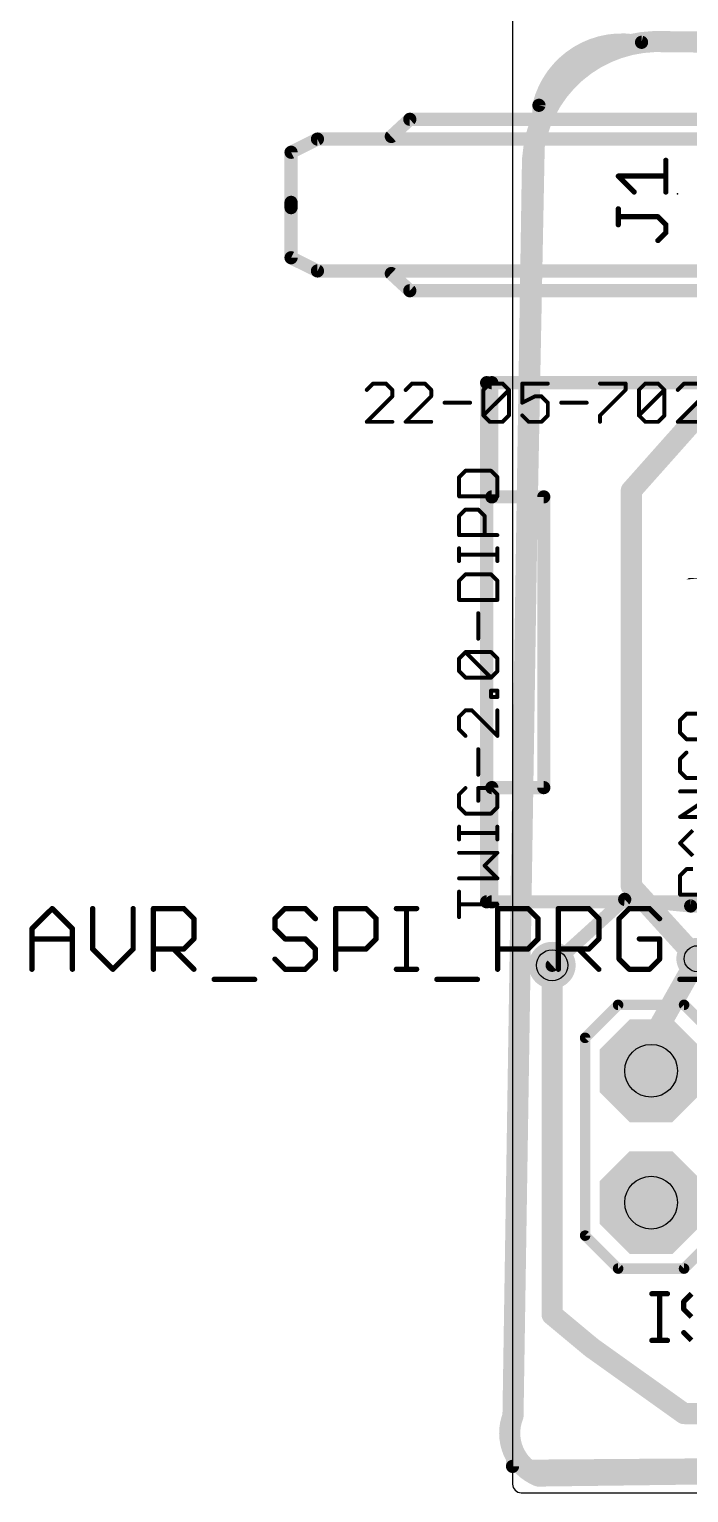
# Model space of a CAD drawing. Extents: x -7.5 to 53.1, y 33.1 to 75.6.
# Drawn here: x -7.53 to 5.17, y 33.15 to 61.34 of the extents above; entities that cross this region are included whole.
import ezdxf

# ---------------------------------------------------------------- set-up
doc = ezdxf.new("R2010")
doc.units = 0
for name, color, linetype in [('1', 22, 'CONTINUOUS'), ('16', 175, 'CONTINUOUS'), ('17', 82, 'CONTINUOUS'), ('18', 82, 'CONTINUOUS'), ('20', 7, 'CONTINUOUS'), ('21', 251, 'CONTINUOUS'), ('22', 2, 'CONTINUOUS'), ('24', 7, 'CONTINUOUS'), ('25', 253, 'CONTINUOUS'), ('27', 253, 'CONTINUOUS'), ('29', 253, 'CONTINUOUS'), ('30', 253, 'CONTINUOUS'), ('33', 53, 'CONTINUOUS'), ('39', 22, 'CONTINUOUS'), ('44', 253, 'CONTINUOUS'), ('51', 53, 'CONTINUOUS')]:
    doc.layers.add(name, color=color, linetype=linetype)

# ---------------------------------------------------------------- blocks, each defined once
blk = doc.blocks.new('RECT')
blk.add_solid([(-0.5, -0.5), (0.5, -0.5), (-0.5, 0.5), (0.5, 0.5)])
blk = doc.blocks.new('OCTAGONP')
at = {"const_width": 0.5}
blk.add_lwpolyline([(-0.25, -0.1036), (-0.25, 0.1036), (-0.1036, 0.25), (0.1036, 0.25), (0.25, 0.1036), (0.25, -0.1036), (0.1036, -0.25), (-0.1036, -0.25), (-0.25, -0.1036), (-0.25, 0.1036)], dxfattribs=at)
blk = doc.blocks.new('ROUNDV')
at = {"const_width": 0.5}
blk.add_lwpolyline([(0, -0.25, 1), (0, 0.25, 1), (0, -0.25)], format="xyb", dxfattribs=at)

msp = doc.modelspace()

# ---------------------------------------------------------------- linework, layer by layer
at = {"layer": '1'}
for points, const_width in [([(4.2612, 61.087, 0.4142), (2.286, 59.8738)], 0.254), ([(4.2615, 61.1505, 1), (4.261, 61.0235)], 0.127), ([(4.2465, 61.0252, 1), (4.276, 61.1488)], 0.127), ([(2.3495, 59.8725, 1), (2.2225, 59.875)], 0.127), ([(2.2242, 59.8885, 1), (2.3478, 59.859)], 0.127), ([(3.9433, 44.6402, 1), (3.9307, 44.5138)], 0.127), ([(3.9797, 44.53, 1), (3.8943, 44.624)], 0.127), ([(5.207, 44.5135, 1), (5.207, 44.3865)], 0.127), ([(5.2007, 44.3868, 1), (5.2133, 44.5132)], 0.127), ([(2.4973, 43.354, 1), (2.5827, 43.26)], 0.127), ([(5.4226, 43.3842, 1), (5.2454, 43.4838)], 0.2032), ([(4.2364, 41.4929, 1), (4.1456, 41.3111)], 0.2032), ([(4.1024, 41.4518, 1), (4.2796, 41.3522)], 0.2032), ([(4.3996, 41.1841, 1), (4.4904, 41.3659)], 0.2032), ([(1.7775, 33.7185, 1), (1.7785, 33.5915)], 0.127), ([(1.7145, 33.6562, 1), (1.8415, 33.6538)], 0.127)]:
    msp.add_lwpolyline(points, format="xyb", dxfattribs=dict(at, const_width=const_width))
for points, const_width in [([(4.2612, 61.087), (36.297, 60.96)], 0.254), ([(1.778, 33.655), (2.286, 59.8738)], 0.254), ([(2.54, 43.307), (3.937, 44.577)], 0.254), ([(3.937, 44.577), (5.207, 44.45)], 0.254), ([(5.207, 44.45), (10.16, 44.45)], 0.254), ([(4.191, 41.402), (5.334, 43.434)], 0.4064), ([(4.445, 41.275), (4.191, 41.402)], 0.4064), ([(36.297, 33.909), (1.778, 33.655)], 0.254)]:
    msp.add_lwpolyline(points, dxfattribs=dict(at, const_width=const_width))
at = {"layer": '16'}
for points, const_width in [([(4.5108, 61.1016, 0.4126), (2.159, 58.6082)], 0.4064), ([(4.5118, 61.2032, 1), (4.5097, 61)], 0.2032), ([(4.514, 61, 1), (4.5075, 61.2031)], 0.2032), ([(2.2606, 58.6066, 1), (2.0574, 58.6098)], 0.2032), ([(2.0574, 58.6055, 1), (2.2606, 58.6109)], 0.2032), ([(4.1656, 52.451, 1), (3.9624, 52.451)], 0.2032), ([(3.9881, 52.5185, 1), (4.1399, 52.3835)], 0.2032), ([(4.1392, 44.8993, 1), (3.9888, 44.7627)], 0.2032), ([(3.9624, 44.831, 1), (4.1656, 44.831)], 0.2032), ([(2.6416, 43.307, 1), (2.4384, 43.307)], 0.2032), ([(5.2588, 43.3657, 1), (5.4092, 43.5023)], 0.2032), ([(2.605, 36.6541, 1), (2.475, 36.4979)], 0.2032), ([(2.4384, 36.576, 1), (2.6416, 36.576)], 0.2032), ([(3.3611, 36.0237, 1), (3.2429, 35.8583)], 0.2032), ([(3.237, 35.8629, 1), (3.367, 36.0191)], 0.2032), ([(1.7865, 34.6269, 0.4105), (2.2771, 33.4684)], 0.4064), ([(1.6849, 34.6285, 1), (1.8881, 34.6254)], 0.2032), ([(1.8809, 34.5894, 1), (1.6921, 34.6645)], 0.2032), ([(5.0806, 34.7726, 1), (5.0794, 34.5694)], 0.2032), ([(5.0209, 34.5883, 1), (5.1391, 34.7537)], 0.2032), ([(2.2758, 33.57, 1), (2.2784, 33.3668)], 0.2032), ([(2.2384, 33.3745, 1), (2.3158, 33.5623)], 0.2032)]:
    msp.add_lwpolyline(points, format="xyb", dxfattribs=dict(at, const_width=const_width))
at = {"layer": '16', "const_width": 0.4064}
for points in [[(4.5108, 61.1016), (36.043, 60.779)], [(1.7865, 34.6269), (2.159, 58.6082)], [(4.064, 52.451), (6.096, 54.737)], [(4.064, 44.831), (4.064, 52.451)], [(5.334, 43.434), (4.064, 44.831)], [(2.54, 36.576), (2.54, 43.307)], [(3.302, 35.941), (2.54, 36.576)], [(5.08, 34.671), (3.302, 35.941)], [(25.273, 34.544), (5.08, 34.671)], [(36.576, 33.909), (2.2771, 33.4684)]]:
    msp.add_lwpolyline(points, dxfattribs=at)
at = {"layer": '20'}
for p, q in [((1.778, 61.574), (1.778, 33.3135)), ((1.9445, 33.147), (50.302, 33.147))]:
    msp.add_line(p, q, dxfattribs=at)
msp.add_arc((1.9445, 33.3135), 0.1665, 180, 270, dxfattribs=at)
at = {"layer": '21'}
for points, const_width in [([(-0.2, 59.604), (-0.5556, 59.2738)], 0.254), ([(6.023, 59.604), (-0.2, 59.604)], 0.254), ([(-1.978, 59.223), (-2.486, 58.969)], 0.254), ([(6.023, 59.223), (-1.978, 59.223)], 0.254), ([(-2.486, 58.969), (-2.486, 58.0038)], 0.254), ([(-2.486, 56.937), (-2.486, 58.0038)], 0.254), ([(-2.486, 58.0038), (-2.486, 57.9022)], 0.254), ([(-1.978, 56.683), (-2.486, 56.937)], 0.254), ([(6.023, 56.683), (-1.978, 56.683)], 0.254), ([(-0.2, 56.302), (-0.5556, 56.6322)], 0.254), ([(6.023, 56.302), (-0.2, 56.302)], 0.254), ([(8.179, 54.53), (1.379, 54.53)], 0.254), ([(1.379, 52.33), (1.379, 54.53)], 0.254), ([(2.379, 52.33), (1.379, 52.33)], 0.254), ([(2.379, 46.73), (2.379, 52.33)], 0.254), ([(1.379, 44.53), (1.379, 46.73)], 0.254), ([(1.379, 46.73), (2.379, 46.73)], 0.254), ([(1.379, 44.53), (8.179, 44.53)], 0.254), ([(3.81, 42.545), (3.175, 41.91)], 0.2032), ([(5.08, 42.545), (3.81, 42.545)], 0.2032), ([(5.715, 41.91), (5.08, 42.545)], 0.2032), ([(3.175, 38.1), (3.175, 41.91)], 0.2032), ([(3.81, 37.465), (3.175, 38.1)], 0.2032), ([(5.715, 38.1), (5.08, 37.465)], 0.2032), ([(5.08, 37.465), (3.81, 37.465)], 0.2032)]:
    msp.add_lwpolyline(points, dxfattribs=dict(at, const_width=const_width))
for points, const_width in [([(-0.2, 59.6675, 1), (-0.2, 59.5405)], 0.127), ([(-0.1568, 59.5575, 1), (-0.2432, 59.6505)], 0.127), ([(-1.978, 59.2865, 1), (-1.978, 59.1595)], 0.127), ([(-1.9496, 59.1662, 1), (-2.0064, 59.2798)], 0.127), ([(-0.5988, 59.3203, 1), (-0.5124, 59.2273)], 0.127), ([(-2.4225, 58.969, 1), (-2.5495, 58.969)], 0.127), ([(-2.5144, 59.0258, 1), (-2.4576, 58.9122)], 0.127), ([(-2.4225, 58.0038, 1), (-2.5495, 58.0038)], 0.127), ([(-2.4225, 58.0038, 1), (-2.5495, 58.0038)], 0.127), ([(-2.5495, 58.0038, 1), (-2.4225, 58.0038)], 0.127), ([(-2.5495, 57.9022, 1), (-2.4225, 57.9022)], 0.127), ([(-2.4576, 56.9938, 1), (-2.5144, 56.8802)], 0.127), ([(-2.5495, 56.937, 1), (-2.4225, 56.937)], 0.127), ([(-1.978, 56.7465, 1), (-1.978, 56.6195)], 0.127), ([(-2.0064, 56.6262, 1), (-1.9496, 56.7398)], 0.127), ([(-0.5124, 56.6787, 1), (-0.5988, 56.5857)], 0.127), ([(-0.2, 56.3655, 1), (-0.2, 56.2385)], 0.127), ([(-0.2432, 56.2555, 1), (-0.1568, 56.3485)], 0.127), ([(1.379, 54.5935, 1), (1.379, 54.4665)], 0.127), ([(1.4425, 54.53, 1), (1.3155, 54.53)], 0.127), ([(1.379, 52.3935, 1), (1.379, 52.2665)], 0.127), ([(2.4425, 52.33, 1), (2.3155, 52.33)], 0.127), ([(2.379, 52.2665, 1), (2.379, 52.3935)], 0.127), ([(1.3155, 52.33, 1), (1.4425, 52.33)], 0.127), ([(1.4425, 46.73, 1), (1.3155, 46.73)], 0.127), ([(1.379, 46.7935, 1), (1.379, 46.6665)], 0.127), ([(2.379, 46.6665, 1), (2.379, 46.7935)], 0.127), ([(2.3155, 46.73, 1), (2.4425, 46.73)], 0.127), ([(1.379, 44.5935, 1), (1.379, 44.4665)], 0.127), ([(1.3155, 44.53, 1), (1.4425, 44.53)], 0.127), ([(3.81, 42.5958, 1), (3.81, 42.4942)], 0.1016), ([(3.8459, 42.5091, 1), (3.7741, 42.5809)], 0.1016), ([(5.1159, 42.5809, 1), (5.0441, 42.5091)], 0.1016), ([(5.08, 42.4942, 1), (5.08, 42.5958)], 0.1016), ([(3.2258, 41.91, 1), (3.1242, 41.91)], 0.1016), ([(3.1391, 41.9459, 1), (3.2109, 41.8741)], 0.1016), ([(3.2109, 38.1359, 1), (3.1391, 38.0641)], 0.1016), ([(3.1242, 38.1, 1), (3.2258, 38.1)], 0.1016), ([(3.81, 37.5158, 1), (3.81, 37.4142)], 0.1016), ([(3.7741, 37.4291, 1), (3.8459, 37.5009)], 0.1016), ([(5.0441, 37.5009, 1), (5.1159, 37.4291)], 0.1016), ([(5.08, 37.4142, 1), (5.08, 37.5158)], 0.1016)]:
    msp.add_lwpolyline(points, format="xyb", dxfattribs=dict(at, const_width=const_width))
at = {"layer": '24'}
msp.add_point((4.953, 58.166), dxfattribs=at)
at = {"layer": '25', "const_width": 0.1016}
for points in [[(4.7291, 58.2042), (4.7291, 58.8143)], [(4.119, 58.2042), (3.8139, 58.5093)], [(3.8139, 58.5093), (4.7291, 58.5093)], [(3.8139, 57.5738), (3.8139, 57.8788)], [(4.5766, 57.7263), (3.8139, 57.7263)], [(4.7291, 57.5738), (4.5766, 57.7263)], [(4.7291, 57.4212), (4.7291, 57.5738)], [(4.5766, 57.2687), (4.7291, 57.4212)], [(4.4604, 36.98), (4.7601, 36.98)], [(4.6102, 36.0808), (4.6102, 36.98)], [(5.2241, 36.98), (5.0742, 36.8301)], [(5.0742, 36.8301), (5.0742, 36.6802)], [(5.0742, 36.6802), (5.2241, 36.5304)], [(4.4604, 36.0808), (4.7601, 36.0808)], [(5.2241, 36.0808), (5.0742, 36.2307)]]:
    msp.add_lwpolyline(points, dxfattribs=at)
at = {"layer": '25', "const_width": 0.0508}
for points in [[(4.7545, 58.8143, 1), (4.7037, 58.8143)], [(3.8139, 58.5347, 1), (3.8139, 58.4839)], [(3.8319, 58.5272, 1), (3.796, 58.4913)], [(4.7291, 58.4839, 1), (4.7291, 58.5347)], [(4.101, 58.1863, 1), (4.1369, 58.2222)], [(4.7037, 58.2042, 1), (4.7545, 58.2042)], [(3.8393, 57.8788, 1), (3.7885, 57.8788)], [(3.8139, 57.7517, 1), (3.8139, 57.7009)], [(3.7885, 57.5738, 1), (3.8393, 57.5738)], [(4.5945, 57.7443, 1), (4.5586, 57.7083)], [(4.5766, 57.7009, 1), (4.5766, 57.7517)], [(4.7545, 57.5738, 1), (4.7037, 57.5738)], [(4.7111, 57.5558, 1), (4.7471, 57.5917)], [(4.5586, 57.2867, 1), (4.5945, 57.2507)], [(4.7037, 57.4212, 1), (4.7545, 57.4212)], [(4.7471, 57.4033, 1), (4.7111, 57.4392)], [(4.4604, 37.0054, 1), (4.4604, 36.9546)], [(4.6356, 36.98, 1), (4.5848, 36.98)], [(4.7601, 36.9546, 1), (4.7601, 37.0054)], [(5.0996, 36.8301, 1), (5.0488, 36.8301)], [(5.0563, 36.8481, 1), (5.0922, 36.8121)], [(5.0488, 36.6802, 1), (5.0996, 36.6802)], [(5.0922, 36.6982, 1), (5.0563, 36.6623)], [(4.4604, 36.1062, 1), (4.4604, 36.0554)], [(4.5848, 36.0808, 1), (4.6356, 36.0808)], [(4.7601, 36.0554, 1), (4.7601, 36.1062)], [(5.0922, 36.2486, 1), (5.0563, 36.2127)]]:
    msp.add_lwpolyline(points, format="xyb", dxfattribs=at)
at = {"layer": '27'}
for points, const_width in [([(-0.9053, 54.5134), (-1.0282, 54.3906)], 0.0762), ([(-0.6596, 54.5134), (-0.9053, 54.5134)], 0.0762), ([(-0.5367, 54.3906), (-0.6596, 54.5134)], 0.0762), ([(-0.5367, 54.2677), (-0.5367, 54.3906)], 0.0762), ([(-0.1569, 54.5134), (-0.2798, 54.3906)], 0.0762), ([(0.0888, 54.5134), (-0.1569, 54.5134)], 0.0762), ([(0.2117, 54.3906), (0.0888, 54.5134)], 0.0762), ([(0.2117, 54.2677), (0.2117, 54.3906)], 0.0762), ([(1.217, 54.3906), (1.3399, 54.5134)], 0.0762), ([(1.217, 53.8991), (1.217, 54.3906)], 0.0762), ([(1.217, 53.8991), (1.7085, 54.3906)], 0.0762), ([(1.3399, 54.5134), (1.5857, 54.5134)], 0.0762), ([(1.5857, 54.5134), (1.7085, 54.3906)], 0.0762), ([(1.7085, 54.3906), (1.7085, 53.8991)], 0.0762), ([(2.4569, 54.5134), (1.9655, 54.5134)], 0.0762), ([(1.9655, 54.5134), (1.9655, 54.1448)], 0.0762), ([(3.4623, 54.5134), (3.9538, 54.5134)], 0.0762), ([(3.9538, 54.3906), (3.4623, 53.8991)], 0.0762), ([(3.9538, 54.5134), (3.9538, 54.3906)], 0.0762), ([(4.2107, 54.3906), (4.3336, 54.5134)], 0.0762), ([(4.2107, 53.8991), (4.2107, 54.3906)], 0.0762), ([(4.2107, 53.8991), (4.7022, 54.3906)], 0.0762), ([(4.3336, 54.5134), (4.5793, 54.5134)], 0.0762), ([(4.5793, 54.5134), (4.7022, 54.3906)], 0.0762), ([(4.7022, 54.3906), (4.7022, 53.8991)], 0.0762), ([(5.082, 54.5134), (4.9591, 54.3906)], 0.0762), ([(5.3277, 54.5134), (5.082, 54.5134)], 0.0762), ([(-1.0282, 53.7762), (-0.5367, 54.2677)], 0.0762), ([(-0.2798, 53.7762), (0.2117, 54.2677)], 0.0762), ([(0.4686, 54.1448), (0.9601, 54.1448)], 0.0762), ([(1.9655, 54.1448), (2.2112, 54.2677)], 0.0762), ([(2.2112, 54.2677), (2.3341, 54.2677)], 0.0762), ([(2.3341, 54.2677), (2.4569, 54.1448)], 0.0762), ([(2.4569, 54.1448), (2.4569, 53.8991)], 0.0762), ([(2.7139, 54.1448), (3.2054, 54.1448)], 0.0762), ([(4.9591, 53.7762), (5.4506, 54.2677)], 0.0762), ([(1.3399, 53.7762), (1.217, 53.8991)], 0.0762), ([(1.7085, 53.8991), (1.5857, 53.7762)], 0.0762), ([(2.0883, 53.7762), (1.9655, 53.8991)], 0.0762), ([(2.4569, 53.8991), (2.3341, 53.7762)], 0.0762), ([(3.4623, 53.8991), (3.4623, 53.7762)], 0.0762), ([(4.3336, 53.7762), (4.2107, 53.8991)], 0.0762), ([(4.7022, 53.8991), (4.5793, 53.7762)], 0.0762), ([(-0.5367, 53.7762), (-1.0282, 53.7762)], 0.0762), ([(0.2117, 53.7762), (-0.2798, 53.7762)], 0.0762), ([(1.5857, 53.7762), (1.3399, 53.7762)], 0.0762), ([(2.3341, 53.7762), (2.0883, 53.7762)], 0.0762), ([(4.5793, 53.7762), (4.3336, 53.7762)], 0.0762), ([(5.4506, 53.7762), (4.9591, 53.7762)], 0.0762), ([(0.8715, 52.8334), (0.7487, 52.7105)], 0.0762), ([(0.7487, 52.7105), (0.7487, 52.3419)], 0.0762), ([(1.363, 52.8334), (0.8715, 52.8334)], 0.0762), ([(1.4859, 52.7105), (1.363, 52.8334)], 0.0762), ([(1.4859, 52.3419), (1.4859, 52.7105)], 0.0762), ([(0.7487, 52.3419), (1.4859, 52.3419)], 0.0762), ([(0.7487, 51.9621), (0.8715, 52.085)], 0.0762), ([(0.7487, 51.5935), (0.7487, 51.9621)], 0.0762), ([(0.8715, 52.085), (1.1173, 52.085)], 0.0762), ([(1.1173, 52.085), (1.2402, 51.9621)], 0.0762), ([(1.2402, 51.9621), (1.2402, 51.5935)], 0.0762), ([(1.4859, 51.5935), (0.7487, 51.5935)], 0.0762), ([(0.7487, 51.0946), (0.7487, 51.3403)], 0.0762), ([(1.4859, 51.0946), (1.4859, 51.3403)], 0.0762), ([(1.4859, 51.2174), (0.7487, 51.2174)], 0.0762), ([(0.8715, 50.8376), (0.7487, 50.7148)], 0.0762), ([(0.7487, 50.7148), (0.7487, 50.3462)], 0.0762), ([(1.363, 50.8376), (0.8715, 50.8376)], 0.0762), ([(1.4859, 50.7148), (1.363, 50.8376)], 0.0762), ([(1.4859, 50.3462), (1.4859, 50.7148)], 0.0762), ([(0.7487, 50.3462), (1.4859, 50.3462)], 0.0762), ([(1.1173, 49.5977), (1.1173, 50.0892)], 0.0762), ([(0.7487, 49.2179), (0.8715, 49.3408)], 0.0762), ([(0.8715, 49.3408), (1.363, 49.3408)], 0.0762), ([(1.363, 48.8493), (0.8715, 49.3408)], 0.0762), ([(1.363, 49.3408), (1.4859, 49.2179)], 0.0762), ([(0.7487, 48.9722), (0.7487, 49.2179)], 0.0762), ([(1.4859, 49.2179), (1.4859, 48.9722)], 0.0762), ([(0.8715, 48.8493), (0.7487, 48.9722)], 0.0762), ([(1.363, 48.8493), (0.8715, 48.8493)], 0.0762), ([(1.4859, 48.9722), (1.363, 48.8493)], 0.0762), ([(1.363, 48.4751), (1.363, 48.598)], 0.0762), ([(1.363, 48.598), (1.4859, 48.598)], 0.0762), ([(1.4859, 48.4751), (1.363, 48.4751)], 0.0762), ([(1.4859, 48.598), (1.4859, 48.4751)], 0.0762), ([(0.8715, 48.2182), (0.7487, 48.0953)], 0.0762), ([(0.9944, 48.2182), (0.8715, 48.2182)], 0.0762), ([(1.4859, 47.7267), (0.9944, 48.2182)], 0.0762), ([(1.4859, 48.2182), (1.4859, 47.7267)], 0.0762), ([(0.7487, 48.0953), (0.7487, 47.8496)], 0.0762), ([(0.7487, 47.8496), (0.8715, 47.7267)], 0.0762), ([(1.1173, 46.9783), (1.1173, 47.4698)], 0.0762), ([(0.8715, 46.7214), (0.7487, 46.5985)], 0.0762), ([(0.7487, 46.5985), (0.7487, 46.3527)], 0.0762), ([(1.363, 46.7214), (1.1173, 46.7214)], 0.0762), ([(1.1173, 46.7214), (1.1173, 46.4756)], 0.0762), ([(1.4859, 46.5985), (1.363, 46.7214)], 0.0762), ([(1.4859, 46.3527), (1.4859, 46.5985)], 0.0762), ([(0.7487, 46.3527), (0.8715, 46.2299)], 0.0762), ([(0.8715, 46.2299), (1.363, 46.2299)], 0.0762), ([(1.363, 46.2299), (1.4859, 46.3527)], 0.0762), ([(0.7487, 45.7309), (0.7487, 45.9767)], 0.0762), ([(1.4859, 45.7309), (1.4859, 45.9767)], 0.0762), ([(1.4859, 45.8538), (0.7487, 45.8538)], 0.0762), ([(1.4859, 45.474), (0.7487, 45.474)], 0.0762), ([(1.2402, 45.2283), (1.4859, 45.474)], 0.0762), ([(1.4859, 44.9825), (1.2402, 45.2283)], 0.0762), ([(0.7487, 44.9825), (1.4859, 44.9825)], 0.0762), ([(0.7487, 44.2341), (0.7487, 44.7256)], 0.0762), ([(-7.4748, 44.0104), (-7.085, 44.4002)], 0.1016), ([(-7.085, 44.4002), (-6.6952, 44.0104)], 0.1016), ([(-6.3054, 44.4002), (-6.3054, 43.6206)], 0.1016), ([(-5.5258, 43.6206), (-5.5258, 44.4002)], 0.1016), ([(-5.136, 43.2308), (-5.136, 44.4002)], 0.1016), ([(-5.136, 44.4002), (-4.5513, 44.4002)], 0.1016), ([(-4.5513, 44.4002), (-4.3564, 44.2053)], 0.1016), ([(-2.6023, 44.4002), (-2.7972, 44.2053)], 0.1016), ([(-2.2125, 44.4002), (-2.6023, 44.4002)], 0.1016), ([(-2.0176, 44.2053), (-2.2125, 44.4002)], 0.1016), ([(-1.6278, 43.2308), (-1.6278, 44.4002)], 0.1016), ([(-1.6278, 44.4002), (-1.0431, 44.4002)], 0.1016), ([(-1.0431, 44.4002), (-0.8482, 44.2053)], 0.1016), ([(-0.4584, 44.4002), (-0.0686, 44.4002)], 0.1016), ([(-0.2635, 43.2308), (-0.2635, 44.4002)], 0.1016), ([(1.4859, 44.4798), (0.7487, 44.4798)], 0.0762), ([(1.4906, 43.2308), (1.4906, 44.4002)], 0.1016), ([(1.4906, 44.4002), (2.0753, 44.4002)], 0.1016), ([(2.0753, 44.4002), (2.2702, 44.2053)], 0.1016), ([(2.66, 43.2308), (2.66, 44.4002)], 0.1016), ([(2.66, 44.4002), (3.2447, 44.4002)], 0.1016), ([(3.2447, 44.4002), (3.4396, 44.2053)], 0.1016), ([(4.0243, 44.4002), (3.8294, 44.2053)], 0.1016), ([(4.4141, 44.4002), (4.0243, 44.4002)], 0.1016), ([(4.609, 44.2053), (4.4141, 44.4002)], 0.1016), ([(-7.4748, 43.2308), (-7.4748, 44.0104)], 0.1016), ([(-6.6952, 44.0104), (-6.6952, 43.2308)], 0.1016), ([(-4.3564, 44.2053), (-4.3564, 43.8155)], 0.1016), ([(-2.7972, 44.2053), (-2.7972, 44.0104)], 0.1016), ([(-2.7972, 44.0104), (-2.6023, 43.8155)], 0.1016), ([(-0.8482, 44.2053), (-0.8482, 43.8155)], 0.1016), ([(2.2702, 44.2053), (2.2702, 43.8155)], 0.1016), ([(3.4396, 44.2053), (3.4396, 43.8155)], 0.1016), ([(3.8294, 44.2053), (3.8294, 43.4257)], 0.1016), ([(-7.4748, 43.8155), (-6.6952, 43.8155)], 0.1016), ([(-4.3564, 43.8155), (-4.5513, 43.6206)], 0.1016), ([(-2.6023, 43.8155), (-2.2125, 43.8155)], 0.1016), ([(-2.2125, 43.8155), (-2.0176, 43.6206)], 0.1016), ([(-0.8482, 43.8155), (-1.0431, 43.6206)], 0.1016), ([(2.2702, 43.8155), (2.0753, 43.6206)], 0.1016), ([(3.4396, 43.8155), (3.2447, 43.6206)], 0.1016), ([(4.609, 43.8155), (4.2192, 43.8155)], 0.1016), ([(4.609, 43.4257), (4.609, 43.8155)], 0.1016), ([(-6.3054, 43.6206), (-5.9156, 43.2308)], 0.1016), ([(-5.9156, 43.2308), (-5.5258, 43.6206)], 0.1016), ([(-4.5513, 43.6206), (-5.136, 43.6206)], 0.1016), ([(-4.7462, 43.6206), (-4.3564, 43.2308)], 0.1016), ([(-2.6023, 43.2308), (-2.7972, 43.4257)], 0.1016), ([(-2.0176, 43.4257), (-2.2125, 43.2308)], 0.1016), ([(-2.0176, 43.6206), (-2.0176, 43.4257)], 0.1016), ([(-1.0431, 43.6206), (-1.6278, 43.6206)], 0.1016), ([(2.0753, 43.6206), (1.4906, 43.6206)], 0.1016), ([(3.2447, 43.6206), (2.66, 43.6206)], 0.1016), ([(3.0498, 43.6206), (3.4396, 43.2308)], 0.1016), ([(3.8294, 43.4257), (4.0243, 43.2308)], 0.1016), ([(4.4141, 43.2308), (4.609, 43.4257)], 0.1016), ([(-2.2125, 43.2308), (-2.6023, 43.2308)], 0.1016), ([(-0.4584, 43.2308), (-0.0686, 43.2308)], 0.1016), ([(4.0243, 43.2308), (4.4141, 43.2308)], 0.1016), ([(-3.9666, 43.0359), (-3.187, 43.0359)], 0.1016), ([(0.3212, 43.0359), (1.1008, 43.0359)], 0.1016), ([(4.9988, 43.0359), (5.7784, 43.0359)], 0.1016)]:
    msp.add_lwpolyline(points, dxfattribs=dict(at, const_width=const_width))
for points, const_width in [([(-1.0417, 54.404, 1), (-1.0147, 54.3771)], 0.0381), ([(-0.9053, 54.5325, 1), (-0.9053, 54.4944)], 0.0381), ([(-0.8919, 54.5, 1), (-0.9188, 54.5269)], 0.0381), ([(-0.6461, 54.5269, 1), (-0.6731, 54.5)], 0.0381), ([(-0.6596, 54.4944, 1), (-0.6596, 54.5325)], 0.0381), ([(-0.5177, 54.3906, 1), (-0.5558, 54.3906)], 0.0381), ([(-0.5502, 54.3771, 1), (-0.5232, 54.404)], 0.0381), ([(-0.2933, 54.404, 1), (-0.2663, 54.3771)], 0.0381), ([(-0.1569, 54.5325, 1), (-0.1569, 54.4944)], 0.0381), ([(-0.1434, 54.5, 1), (-0.1704, 54.5269)], 0.0381), ([(0.1023, 54.5269, 1), (0.0754, 54.5)], 0.0381), ([(0.0888, 54.4944, 1), (0.0888, 54.5325)], 0.0381), ([(0.2307, 54.3906, 1), (0.1926, 54.3906)], 0.0381), ([(0.1982, 54.3771, 1), (0.2252, 54.404)], 0.0381), ([(1.2361, 54.3906, 1), (1.198, 54.3906)], 0.0381), ([(1.2036, 54.404, 1), (1.2305, 54.3771)], 0.0381), ([(1.3399, 54.5325, 1), (1.3399, 54.4944)], 0.0381), ([(1.3534, 54.5, 1), (1.3264, 54.5269)], 0.0381), ([(1.5991, 54.5269, 1), (1.5722, 54.5)], 0.0381), ([(1.5857, 54.4944, 1), (1.5857, 54.5325)], 0.0381), ([(1.7276, 54.3906, 1), (1.6895, 54.3906)], 0.0381), ([(1.722, 54.3771, 1), (1.6951, 54.404)], 0.0381), ([(1.6951, 54.3771, 1), (1.722, 54.404)], 0.0381), ([(1.9845, 54.5134, 1), (1.9464, 54.5134)], 0.0381), ([(1.9655, 54.5325, 1), (1.9655, 54.4944)], 0.0381), ([(2.4569, 54.4944, 1), (2.4569, 54.5325)], 0.0381), ([(3.4623, 54.5325, 1), (3.4623, 54.4944)], 0.0381), ([(3.9728, 54.5134, 1), (3.9347, 54.5134)], 0.0381), ([(3.9347, 54.3906, 1), (3.9728, 54.3906)], 0.0381), ([(3.9672, 54.3771, 1), (3.9403, 54.404)], 0.0381), ([(3.9538, 54.4944, 1), (3.9538, 54.5325)], 0.0381), ([(4.2298, 54.3906, 1), (4.1917, 54.3906)], 0.0381), ([(4.1972, 54.404, 1), (4.2242, 54.3771)], 0.0381), ([(4.3336, 54.5325, 1), (4.3336, 54.4944)], 0.0381), ([(4.347, 54.5, 1), (4.3201, 54.5269)], 0.0381), ([(4.5928, 54.5269, 1), (4.5658, 54.5)], 0.0381), ([(4.5793, 54.4944, 1), (4.5793, 54.5325)], 0.0381), ([(4.7212, 54.3906, 1), (4.6831, 54.3906)], 0.0381), ([(4.7157, 54.3771, 1), (4.6887, 54.404)], 0.0381), ([(4.6887, 54.3771, 1), (4.7157, 54.404)], 0.0381), ([(4.9457, 54.404, 1), (4.9726, 54.3771)], 0.0381), ([(5.082, 54.5325, 1), (5.082, 54.4944)], 0.0381), ([(5.0955, 54.5, 1), (5.0685, 54.5269)], 0.0381), ([(-0.5558, 54.2677, 1), (-0.5177, 54.2677)], 0.0381), ([(-0.5232, 54.2542, 1), (-0.5502, 54.2812)], 0.0381), ([(0.1926, 54.2677, 1), (0.2307, 54.2677)], 0.0381), ([(0.2252, 54.2542, 1), (0.1982, 54.2812)], 0.0381), ([(0.4686, 54.1639, 1), (0.4686, 54.1258)], 0.0381), ([(0.9601, 54.1258, 1), (0.9601, 54.1639)], 0.0381), ([(1.9569, 54.1619, 1), (1.974, 54.1278)], 0.0381), ([(1.9464, 54.1448, 1), (1.9845, 54.1448)], 0.0381), ([(2.2112, 54.2867, 1), (2.2112, 54.2486)], 0.0381), ([(2.2197, 54.2506, 1), (2.2027, 54.2847)], 0.0381), ([(2.3475, 54.2812, 1), (2.3206, 54.2542)], 0.0381), ([(2.3341, 54.2486, 1), (2.3341, 54.2867)], 0.0381), ([(2.476, 54.1448, 1), (2.4379, 54.1448)], 0.0381), ([(2.4435, 54.1313, 1), (2.4704, 54.1583)], 0.0381), ([(2.7139, 54.1639, 1), (2.7139, 54.1258)], 0.0381), ([(3.2054, 54.1258, 1), (3.2054, 54.1639)], 0.0381), ([(1.198, 53.8991, 1), (1.2361, 53.8991)], 0.0381), ([(1.2305, 53.9125, 1), (1.2036, 53.8856)], 0.0381), ([(1.2036, 53.9125, 1), (1.2305, 53.8856)], 0.0381), ([(1.6895, 53.8991, 1), (1.7276, 53.8991)], 0.0381), ([(1.722, 53.8856, 1), (1.6951, 53.9125)], 0.0381), ([(1.9789, 53.9125, 1), (1.952, 53.8856)], 0.0381), ([(2.4379, 53.8991, 1), (2.476, 53.8991)], 0.0381), ([(2.4704, 53.8856, 1), (2.4435, 53.9125)], 0.0381), ([(3.4813, 53.8991, 1), (3.4432, 53.8991)], 0.0381), ([(3.4488, 53.9125, 1), (3.4758, 53.8856)], 0.0381), ([(4.2242, 53.9125, 1), (4.1972, 53.8856)], 0.0381), ([(4.1972, 53.9125, 1), (4.2242, 53.8856)], 0.0381), ([(4.1917, 53.8991, 1), (4.2298, 53.8991)], 0.0381), ([(4.6831, 53.8991, 1), (4.7212, 53.8991)], 0.0381), ([(4.7157, 53.8856, 1), (4.6887, 53.9125)], 0.0381), ([(-1.0282, 53.7953, 1), (-1.0282, 53.7572)], 0.0381), ([(-1.0417, 53.7897, 1), (-1.0147, 53.7627)], 0.0381), ([(-0.5367, 53.7572, 1), (-0.5367, 53.7953)], 0.0381), ([(-0.2798, 53.7953, 1), (-0.2798, 53.7572)], 0.0381), ([(-0.2933, 53.7897, 1), (-0.2663, 53.7627)], 0.0381), ([(0.2117, 53.7572, 1), (0.2117, 53.7953)], 0.0381), ([(1.3399, 53.7953, 1), (1.3399, 53.7572)], 0.0381), ([(1.3264, 53.7627, 1), (1.3534, 53.7897)], 0.0381), ([(1.5722, 53.7897, 1), (1.5991, 53.7627)], 0.0381), ([(1.5857, 53.7572, 1), (1.5857, 53.7953)], 0.0381), ([(2.0883, 53.7953, 1), (2.0883, 53.7572)], 0.0381), ([(2.0749, 53.7627, 1), (2.1018, 53.7897)], 0.0381), ([(2.3206, 53.7897, 1), (2.3475, 53.7627)], 0.0381), ([(2.3341, 53.7572, 1), (2.3341, 53.7953)], 0.0381), ([(3.4432, 53.7762, 1), (3.4813, 53.7762)], 0.0381), ([(4.3336, 53.7953, 1), (4.3336, 53.7572)], 0.0381), ([(4.3201, 53.7627, 1), (4.347, 53.7897)], 0.0381), ([(4.5658, 53.7897, 1), (4.5928, 53.7627)], 0.0381), ([(4.5793, 53.7572, 1), (4.5793, 53.7953)], 0.0381), ([(4.9591, 53.7953, 1), (4.9591, 53.7572)], 0.0381), ([(4.9457, 53.7897, 1), (4.9726, 53.7627)], 0.0381), ([(0.7677, 52.7105, 1), (0.7296, 52.7105)], 0.0381), ([(0.7352, 52.724, 1), (0.7621, 52.6971)], 0.0381), ([(0.8715, 52.8525, 1), (0.8715, 52.8144)], 0.0381), ([(0.885, 52.8199, 1), (0.8581, 52.8469)], 0.0381), ([(1.3765, 52.8469, 1), (1.3496, 52.8199)], 0.0381), ([(1.363, 52.8144, 1), (1.363, 52.8525)], 0.0381), ([(1.505, 52.7105, 1), (1.4668, 52.7105)], 0.0381), ([(1.4724, 52.6971, 1), (1.4994, 52.724)], 0.0381), ([(0.7487, 52.361, 1), (0.7487, 52.3229)], 0.0381), ([(0.7296, 52.3419, 1), (0.7677, 52.3419)], 0.0381), ([(1.4668, 52.3419, 1), (1.505, 52.3419)], 0.0381), ([(1.4859, 52.3229, 1), (1.4859, 52.361)], 0.0381), ([(0.7677, 51.9621, 1), (0.7296, 51.9621)], 0.0381), ([(0.7352, 51.9756, 1), (0.7621, 51.9487)], 0.0381), ([(0.8715, 52.1041, 1), (0.8715, 52.066)], 0.0381), ([(0.885, 52.0715, 1), (0.8581, 52.0985)], 0.0381), ([(1.1308, 52.0985, 1), (1.1038, 52.0715)], 0.0381), ([(1.1173, 52.066, 1), (1.1173, 52.1041)], 0.0381), ([(1.2592, 51.9621, 1), (1.2211, 51.9621)], 0.0381), ([(1.2267, 51.9487, 1), (1.2536, 51.9756)], 0.0381), ([(0.7487, 51.6126, 1), (0.7487, 51.5745)], 0.0381), ([(0.7296, 51.5935, 1), (0.7677, 51.5935)], 0.0381), ([(1.2211, 51.5935, 1), (1.2592, 51.5935)], 0.0381), ([(1.4859, 51.5745, 1), (1.4859, 51.6126)], 0.0381), ([(0.7677, 51.3403, 1), (0.7296, 51.3403)], 0.0381), ([(1.505, 51.3403, 1), (1.4668, 51.3403)], 0.0381), ([(0.7487, 51.2365, 1), (0.7487, 51.1984)], 0.0381), ([(0.7296, 51.0946, 1), (0.7677, 51.0946)], 0.0381), ([(1.4668, 51.0946, 1), (1.505, 51.0946)], 0.0381), ([(1.4859, 51.1984, 1), (1.4859, 51.2365)], 0.0381), ([(0.7677, 50.7148, 1), (0.7296, 50.7148)], 0.0381), ([(0.7352, 50.7282, 1), (0.7621, 50.7013)], 0.0381), ([(0.8715, 50.8567, 1), (0.8715, 50.8186)], 0.0381), ([(0.885, 50.8242, 1), (0.8581, 50.8511)], 0.0381), ([(1.3765, 50.8511, 1), (1.3496, 50.8242)], 0.0381), ([(1.363, 50.8186, 1), (1.363, 50.8567)], 0.0381), ([(1.505, 50.7148, 1), (1.4668, 50.7148)], 0.0381), ([(1.4724, 50.7013, 1), (1.4994, 50.7282)], 0.0381), ([(0.7487, 50.3652, 1), (0.7487, 50.3271)], 0.0381), ([(0.7296, 50.3462, 1), (0.7677, 50.3462)], 0.0381), ([(1.4668, 50.3462, 1), (1.505, 50.3462)], 0.0381), ([(1.4859, 50.3271, 1), (1.4859, 50.3652)], 0.0381), ([(1.1363, 50.0892, 1), (1.0982, 50.0892)], 0.0381), ([(1.0982, 49.5977, 1), (1.1363, 49.5977)], 0.0381), ([(0.8715, 49.3599, 1), (0.8715, 49.3218)], 0.0381), ([(0.885, 49.3543, 1), (0.8581, 49.3273)], 0.0381), ([(0.885, 49.3273, 1), (0.8581, 49.3543)], 0.0381), ([(1.3765, 49.3543, 1), (1.3496, 49.3273)], 0.0381), ([(1.363, 49.3218, 1), (1.363, 49.3599)], 0.0381), ([(0.7677, 49.2179, 1), (0.7296, 49.2179)], 0.0381), ([(0.7352, 49.2314, 1), (0.7621, 49.2045)], 0.0381), ([(1.505, 49.2179, 1), (1.4668, 49.2179)], 0.0381), ([(1.4724, 49.2045, 1), (1.4994, 49.2314)], 0.0381), ([(0.7621, 48.9857, 1), (0.7352, 48.9587)], 0.0381), ([(0.7296, 48.9722, 1), (0.7677, 48.9722)], 0.0381), ([(0.8715, 48.8684, 1), (0.8715, 48.8303)], 0.0381), ([(0.8581, 48.8359, 1), (0.885, 48.8628)], 0.0381), ([(1.3496, 48.8628, 1), (1.3765, 48.8359)], 0.0381), ([(1.3496, 48.8359, 1), (1.3765, 48.8628)], 0.0381), ([(1.363, 48.8303, 1), (1.363, 48.8684)], 0.0381), ([(1.4668, 48.9722, 1), (1.505, 48.9722)], 0.0381), ([(1.4994, 48.9587, 1), (1.4724, 48.9857)], 0.0381), ([(1.363, 48.617, 1), (1.363, 48.5789)], 0.0381), ([(1.363, 48.4942, 1), (1.363, 48.4561)], 0.0381), ([(1.3821, 48.598, 1), (1.344, 48.598)], 0.0381), ([(1.344, 48.4751, 1), (1.3821, 48.4751)], 0.0381), ([(1.505, 48.598, 1), (1.4668, 48.598)], 0.0381), ([(1.4668, 48.4751, 1), (1.505, 48.4751)], 0.0381), ([(1.4859, 48.5789, 1), (1.4859, 48.617)], 0.0381), ([(1.4859, 48.4561, 1), (1.4859, 48.4942)], 0.0381), ([(0.8715, 48.2372, 1), (0.8715, 48.1991)], 0.0381), ([(0.885, 48.2047, 1), (0.8581, 48.2317)], 0.0381), ([(1.0079, 48.2317, 1), (0.9809, 48.2047)], 0.0381), ([(0.9944, 48.1991, 1), (0.9944, 48.2372)], 0.0381), ([(1.505, 48.2182, 1), (1.4668, 48.2182)], 0.0381), ([(0.7352, 48.1088, 1), (0.7621, 48.0818)], 0.0381), ([(0.7677, 48.0953, 1), (0.7296, 48.0953)], 0.0381), ([(0.7621, 47.863, 1), (0.7352, 47.8361)], 0.0381), ([(0.7296, 47.8496, 1), (0.7677, 47.8496)], 0.0381), ([(0.8581, 47.7132, 1), (0.885, 47.7402)], 0.0381), ([(1.4668, 47.7267, 1), (1.505, 47.7267)], 0.0381), ([(1.4724, 47.7132, 1), (1.4994, 47.7402)], 0.0381), ([(1.1363, 47.4698, 1), (1.0982, 47.4698)], 0.0381), ([(1.0982, 46.9783, 1), (1.1363, 46.9783)], 0.0381), ([(0.7352, 46.612, 1), (0.7621, 46.585)], 0.0381), ([(0.7677, 46.5985, 1), (0.7296, 46.5985)], 0.0381), ([(0.885, 46.7079, 1), (0.8581, 46.7348)], 0.0381), ([(1.1173, 46.7404, 1), (1.1173, 46.7023)], 0.0381), ([(1.1363, 46.7214, 1), (1.0982, 46.7214)], 0.0381), ([(1.3765, 46.7348, 1), (1.3496, 46.7079)], 0.0381), ([(1.363, 46.7023, 1), (1.363, 46.7404)], 0.0381), ([(1.505, 46.5985, 1), (1.4668, 46.5985)], 0.0381), ([(1.4724, 46.585, 1), (1.4994, 46.612)], 0.0381), ([(0.7621, 46.3662, 1), (0.7352, 46.3393)], 0.0381), ([(0.7296, 46.3527, 1), (0.7677, 46.3527)], 0.0381), ([(0.8715, 46.2489, 1), (0.8715, 46.2108)], 0.0381), ([(0.8581, 46.2164, 1), (0.885, 46.2433)], 0.0381), ([(1.0982, 46.4756, 1), (1.1363, 46.4756)], 0.0381), ([(1.3496, 46.2433, 1), (1.3765, 46.2164)], 0.0381), ([(1.363, 46.2108, 1), (1.363, 46.2489)], 0.0381), ([(1.4668, 46.3527, 1), (1.505, 46.3527)], 0.0381), ([(1.4994, 46.3393, 1), (1.4724, 46.3662)], 0.0381), ([(0.7677, 45.9767, 1), (0.7296, 45.9767)], 0.0381), ([(1.505, 45.9767, 1), (1.4668, 45.9767)], 0.0381), ([(0.7487, 45.8728, 1), (0.7487, 45.8347)], 0.0381), ([(0.7296, 45.7309, 1), (0.7677, 45.7309)], 0.0381), ([(1.4668, 45.7309, 1), (1.505, 45.7309)], 0.0381), ([(1.4859, 45.8347, 1), (1.4859, 45.8728)], 0.0381), ([(0.7487, 45.4931, 1), (0.7487, 45.455)], 0.0381), ([(1.4994, 45.4605, 1), (1.4724, 45.4875)], 0.0381), ([(1.4859, 45.455, 1), (1.4859, 45.4931)], 0.0381), ([(1.2536, 45.2417, 1), (1.2267, 45.2148)], 0.0381), ([(1.2267, 45.2417, 1), (1.2536, 45.2148)], 0.0381), ([(0.7487, 45.0016, 1), (0.7487, 44.9635)], 0.0381), ([(1.4724, 44.969, 1), (1.4994, 44.996)], 0.0381), ([(1.4859, 44.9635, 1), (1.4859, 45.0016)], 0.0381), ([(0.7677, 44.7256, 1), (0.7296, 44.7256)], 0.0381), ([(-7.067, 44.4182, 1), (-7.103, 44.3822)], 0.0508), ([(-7.067, 44.3822, 1), (-7.103, 44.4182)], 0.0508), ([(-6.28, 44.4002, 1), (-6.3308, 44.4002)], 0.0508), ([(-5.5004, 44.4002, 1), (-5.5512, 44.4002)], 0.0508), ([(-5.1106, 44.4002, 1), (-5.1614, 44.4002)], 0.0508), ([(-5.136, 44.4256, 1), (-5.136, 44.3748)], 0.0508), ([(-4.5333, 44.4182, 1), (-4.5693, 44.3822)], 0.0508), ([(-4.5513, 44.3748, 1), (-4.5513, 44.4256)], 0.0508), ([(-2.6023, 44.4256, 1), (-2.6023, 44.3748)], 0.0508), ([(-2.5843, 44.3822, 1), (-2.6203, 44.4182)], 0.0508), ([(-2.1945, 44.4182, 1), (-2.2305, 44.3822)], 0.0508), ([(-2.2125, 44.3748, 1), (-2.2125, 44.4256)], 0.0508), ([(-1.6024, 44.4002, 1), (-1.6532, 44.4002)], 0.0508), ([(-1.6278, 44.4256, 1), (-1.6278, 44.3748)], 0.0508), ([(-1.0251, 44.4182, 1), (-1.0611, 44.3822)], 0.0508), ([(-1.0431, 44.3748, 1), (-1.0431, 44.4256)], 0.0508), ([(-0.4584, 44.4256, 1), (-0.4584, 44.3748)], 0.0508), ([(-0.2381, 44.4002, 1), (-0.2889, 44.4002)], 0.0508), ([(-0.0686, 44.3748, 1), (-0.0686, 44.4256)], 0.0508), ([(0.7487, 44.4989, 1), (0.7487, 44.4608)], 0.0381), ([(1.516, 44.4002, 1), (1.4652, 44.4002)], 0.0508), ([(1.4906, 44.4256, 1), (1.4906, 44.3748)], 0.0508), ([(1.4859, 44.4608, 1), (1.4859, 44.4989)], 0.0381), ([(2.0932, 44.4182, 1), (2.0573, 44.3822)], 0.0508), ([(2.0753, 44.3748, 1), (2.0753, 44.4256)], 0.0508), ([(2.6854, 44.4002, 1), (2.6346, 44.4002)], 0.0508), ([(2.66, 44.4256, 1), (2.66, 44.3748)], 0.0508), ([(3.2626, 44.4182, 1), (3.2267, 44.3822)], 0.0508), ([(3.2447, 44.3748, 1), (3.2447, 44.4256)], 0.0508), ([(4.0243, 44.4256, 1), (4.0243, 44.3748)], 0.0508), ([(4.0422, 44.3822, 1), (4.0063, 44.4182)], 0.0508), ([(4.432, 44.4182, 1), (4.3961, 44.3822)], 0.0508), ([(4.4141, 44.3748, 1), (4.4141, 44.4256)], 0.0508), ([(-7.4928, 44.0284, 1), (-7.4568, 43.9924)], 0.0508), ([(-7.4494, 44.0104, 1), (-7.5002, 44.0104)], 0.0508), ([(-6.6698, 44.0104, 1), (-6.7206, 44.0104)], 0.0508), ([(-6.7132, 43.9924, 1), (-6.6772, 44.0284)], 0.0508), ([(-4.331, 44.2053, 1), (-4.3818, 44.2053)], 0.0508), ([(-4.3744, 44.1873, 1), (-4.3384, 44.2233)], 0.0508), ([(-2.8152, 44.2233, 1), (-2.7792, 44.1873)], 0.0508), ([(-2.7792, 44.0284, 1), (-2.8152, 43.9924)], 0.0508), ([(-2.7718, 44.2053, 1), (-2.8226, 44.2053)], 0.0508), ([(-2.8226, 44.0104, 1), (-2.7718, 44.0104)], 0.0508), ([(-2.0356, 44.1873, 1), (-1.9996, 44.2233)], 0.0508), ([(-0.8228, 44.2053, 1), (-0.8736, 44.2053)], 0.0508), ([(-0.8662, 44.1873, 1), (-0.8302, 44.2233)], 0.0508), ([(0.7296, 44.2341, 1), (0.7677, 44.2341)], 0.0381), ([(2.2956, 44.2053, 1), (2.2448, 44.2053)], 0.0508), ([(2.2522, 44.1873, 1), (2.2881, 44.2233)], 0.0508), ([(3.465, 44.2053, 1), (3.4142, 44.2053)], 0.0508), ([(3.4216, 44.1873, 1), (3.4575, 44.2233)], 0.0508), ([(3.8114, 44.2233, 1), (3.8473, 44.1873)], 0.0508), ([(3.8548, 44.2053, 1), (3.804, 44.2053)], 0.0508), ([(4.591, 44.1873, 1), (4.6269, 44.2233)], 0.0508), ([(-7.4748, 43.8409, 1), (-7.4748, 43.7901)], 0.0508), ([(-6.6952, 43.7901, 1), (-6.6952, 43.8409)], 0.0508), ([(-4.3818, 43.8155, 1), (-4.331, 43.8155)], 0.0508), ([(-4.3384, 43.7975, 1), (-4.3744, 43.8335)], 0.0508), ([(-2.6023, 43.8409, 1), (-2.6023, 43.7901)], 0.0508), ([(-2.6203, 43.7975, 1), (-2.5843, 43.8335)], 0.0508), ([(-2.1945, 43.8335, 1), (-2.2305, 43.7975)], 0.0508), ([(-2.2125, 43.7901, 1), (-2.2125, 43.8409)], 0.0508), ([(-0.8736, 43.8155, 1), (-0.8228, 43.8155)], 0.0508), ([(-0.8302, 43.7975, 1), (-0.8662, 43.8335)], 0.0508), ([(2.2448, 43.8155, 1), (2.2956, 43.8155)], 0.0508), ([(2.2881, 43.7975, 1), (2.2522, 43.8335)], 0.0508), ([(3.4142, 43.8155, 1), (3.465, 43.8155)], 0.0508), ([(3.4575, 43.7975, 1), (3.4216, 43.8335)], 0.0508), ([(4.2192, 43.8409, 1), (4.2192, 43.7901)], 0.0508), ([(4.6344, 43.8155, 1), (4.5836, 43.8155)], 0.0508), ([(4.609, 43.7901, 1), (4.609, 43.8409)], 0.0508), ([(-6.2874, 43.6386, 1), (-6.3234, 43.6026)], 0.0508), ([(-6.3308, 43.6206, 1), (-6.28, 43.6206)], 0.0508), ([(-5.5512, 43.6206, 1), (-5.5004, 43.6206)], 0.0508), ([(-5.5078, 43.6026, 1), (-5.5438, 43.6386)], 0.0508), ([(-5.136, 43.646, 1), (-5.136, 43.5952)], 0.0508), ([(-4.7282, 43.6386, 1), (-4.7642, 43.6026)], 0.0508), ([(-4.5693, 43.6386, 1), (-4.5333, 43.6026)], 0.0508), ([(-4.5513, 43.5952, 1), (-4.5513, 43.646)], 0.0508), ([(-2.7792, 43.4437, 1), (-2.8152, 43.4077)], 0.0508), ([(-1.9922, 43.6206, 1), (-2.043, 43.6206)], 0.0508), ([(-2.043, 43.4257, 1), (-1.9922, 43.4257)], 0.0508), ([(-2.0356, 43.6026, 1), (-1.9996, 43.6386)], 0.0508), ([(-1.9996, 43.4077, 1), (-2.0356, 43.4437)], 0.0508), ([(-1.6278, 43.646, 1), (-1.6278, 43.5952)], 0.0508), ([(-1.0611, 43.6386, 1), (-1.0251, 43.6026)], 0.0508), ([(-1.0431, 43.5952, 1), (-1.0431, 43.646)], 0.0508), ([(1.4906, 43.646, 1), (1.4906, 43.5952)], 0.0508), ([(2.0573, 43.6386, 1), (2.0932, 43.6026)], 0.0508), ([(2.0753, 43.5952, 1), (2.0753, 43.646)], 0.0508), ([(2.66, 43.646, 1), (2.66, 43.5952)], 0.0508), ([(3.0677, 43.6386, 1), (3.0318, 43.6026)], 0.0508), ([(3.2267, 43.6386, 1), (3.2626, 43.6026)], 0.0508), ([(3.2447, 43.5952, 1), (3.2447, 43.646)], 0.0508), ([(3.8473, 43.4437, 1), (3.8114, 43.4077)], 0.0508), ([(3.804, 43.4257, 1), (3.8548, 43.4257)], 0.0508), ([(4.5836, 43.4257, 1), (4.6344, 43.4257)], 0.0508), ([(4.6269, 43.4077, 1), (4.591, 43.4437)], 0.0508), ([(-7.5002, 43.2308, 1), (-7.4494, 43.2308)], 0.0508), ([(-6.7206, 43.2308, 1), (-6.6698, 43.2308)], 0.0508), ([(-5.9336, 43.2488, 1), (-5.8976, 43.2128)], 0.0508), ([(-5.9336, 43.2128, 1), (-5.8976, 43.2488)], 0.0508), ([(-5.1614, 43.2308, 1), (-5.1106, 43.2308)], 0.0508), ([(-4.3744, 43.2128, 1), (-4.3384, 43.2488)], 0.0508), ([(-2.6023, 43.2562, 1), (-2.6023, 43.2054)], 0.0508), ([(-2.6203, 43.2128, 1), (-2.5843, 43.2488)], 0.0508), ([(-2.2305, 43.2488, 1), (-2.1945, 43.2128)], 0.0508), ([(-2.2125, 43.2054, 1), (-2.2125, 43.2562)], 0.0508), ([(-1.6532, 43.2308, 1), (-1.6024, 43.2308)], 0.0508), ([(-0.4584, 43.2562, 1), (-0.4584, 43.2054)], 0.0508), ([(-0.2889, 43.2308, 1), (-0.2381, 43.2308)], 0.0508), ([(-0.0686, 43.2054, 1), (-0.0686, 43.2562)], 0.0508), ([(1.4652, 43.2308, 1), (1.516, 43.2308)], 0.0508), ([(2.6346, 43.2308, 1), (2.6854, 43.2308)], 0.0508), ([(3.4216, 43.2128, 1), (3.4575, 43.2488)], 0.0508), ([(4.0243, 43.2562, 1), (4.0243, 43.2054)], 0.0508), ([(4.0063, 43.2128, 1), (4.0422, 43.2488)], 0.0508), ([(4.3961, 43.2488, 1), (4.432, 43.2128)], 0.0508), ([(4.4141, 43.2054, 1), (4.4141, 43.2562)], 0.0508), ([(-3.9666, 43.0613, 1), (-3.9666, 43.0105)], 0.0508), ([(-3.187, 43.0105, 1), (-3.187, 43.0613)], 0.0508), ([(0.3212, 43.0613, 1), (0.3212, 43.0105)], 0.0508), ([(1.1008, 43.0105, 1), (1.1008, 43.0613)], 0.0508), ([(4.9988, 43.0613, 1), (4.9988, 43.0105)], 0.0508)]:
    msp.add_lwpolyline(points, format="xyb", dxfattribs=dict(at, const_width=const_width))
at = {"layer": '33', "const_width": 0.0762}
for points in [[(5.1265, 48.1532), (5.0037, 48.0304)], [(5.0037, 48.0304), (5.0037, 47.7846)], [(5.618, 48.1532), (5.1265, 48.1532)], [(5.0037, 47.7846), (5.1265, 47.6618)], [(5.1265, 47.6618), (5.618, 47.6618)], [(5.1265, 47.4048), (5.0037, 47.282)], [(5.0037, 47.282), (5.0037, 47.0362)], [(5.0037, 47.0362), (5.1265, 46.9133)], [(5.1265, 46.9133), (5.618, 46.9133)], [(5.0037, 46.1649), (5.7409, 46.6564)], [(5.7409, 46.6564), (5.0037, 46.6564)], [(5.7409, 46.1649), (5.0037, 46.1649)], [(5.0037, 45.6623), (5.2494, 45.908)], [(5.2494, 45.4165), (5.0037, 45.6623)], [(5.0037, 45.0367), (5.1265, 45.1596)], [(5.1265, 45.1596), (5.2494, 45.1596)], [(5.0037, 44.6681), (5.0037, 45.0367)], [(5.7409, 44.6681), (5.0037, 44.6681)]]:
    msp.add_lwpolyline(points, dxfattribs=at)
at = {"layer": '33', "const_width": 0.0381}
for points in [[(5.0227, 48.0304, 1), (4.9846, 48.0304)], [(4.9902, 48.0438, 1), (5.0171, 48.0169)], [(5.1265, 48.1723, 1), (5.1265, 48.1342)], [(5.14, 48.1398, 1), (5.1131, 48.1667)], [(5.0171, 47.7981, 1), (4.9902, 47.7712)], [(4.9846, 47.7846, 1), (5.0227, 47.7846)], [(5.1265, 47.6808, 1), (5.1265, 47.6427)], [(5.1131, 47.6483, 1), (5.14, 47.6752)], [(5.14, 47.3914, 1), (5.1131, 47.4183)], [(5.0227, 47.282, 1), (4.9846, 47.282)], [(4.9902, 47.2954, 1), (5.0171, 47.2685)], [(5.0171, 47.0497, 1), (4.9902, 47.0227)], [(4.9846, 47.0362, 1), (5.0227, 47.0362)], [(5.1265, 46.9324, 1), (5.1265, 46.8943)], [(5.1131, 46.8999, 1), (5.14, 46.9268)], [(5.0037, 46.6755, 1), (5.0037, 46.6374)], [(5.0037, 46.184, 1), (5.0037, 46.1459)], [(4.9931, 46.1808, 1), (5.0142, 46.1491)], [(5.0171, 45.6757, 1), (4.9902, 45.6488)], [(4.9902, 45.6757, 1), (5.0171, 45.6488)], [(5.1265, 45.1786, 1), (5.1265, 45.1405)], [(5.14, 45.1461, 1), (5.1131, 45.1731)], [(4.9902, 45.0502, 1), (5.0171, 45.0232)], [(5.0227, 45.0367, 1), (4.9846, 45.0367)], [(5.0037, 44.6872, 1), (5.0037, 44.6491)], [(4.9846, 44.6681, 1), (5.0227, 44.6681)]]:
    msp.add_lwpolyline(points, format="xyb", dxfattribs=at)
at = {"layer": '39', "const_width": 0.254}
for points in [[(1.279, 44.53), (1.279, 54.53)], [(1.279, 54.53), (11.179, 54.53)], [(11.179, 44.53), (1.279, 44.53)]]:
    msp.add_lwpolyline(points, dxfattribs=at)
at = {"layer": '39', "const_width": 0.127}
for points in [[(1.3425, 54.53, 1), (1.2155, 54.53)], [(1.279, 54.5935, 1), (1.279, 54.4665)], [(1.279, 44.5935, 1), (1.279, 44.4665)], [(1.2155, 44.53, 1), (1.3425, 44.53)]]:
    msp.add_lwpolyline(points, format="xyb", dxfattribs=at)
at = {"layer": '44'}
for centre, radius in [((2.54, 43.307), 0.3), ((5.334, 43.434), 0.25), ((4.445, 41.275), 0.508), ((4.445, 38.735), 0.508)]:
    msp.add_circle(centre, radius, dxfattribs=at)

# ---------------------------------------------------------------- block references
at = {"layer": '17', "xscale": 1.8796, "yscale": 1.8796, "rotation": 180}
for p in [(4.445, 41.275), (4.445, 41.275), (4.445, 38.735), (4.445, 38.735)]:
    msp.add_blockref('OCTAGONP', p, dxfattribs=at)
at = {"layer": '18'}
for p, xscale, yscale in [((2.54, 43.307), 0.9048, 0.9048), ((2.54, 43.307), 0.9048, 0.9048), ((5.334, 43.434), 0.8048, 0.8048), ((5.334, 43.434), 0.8048, 0.8048)]:
    msp.add_blockref('ROUNDV', p, dxfattribs=dict(at, xscale=xscale, yscale=yscale))
at = {"layer": '22', "yscale": 0.0064}
for p, xscale in [((5.1657, 50.7429), 0.0635), ((5.207, 50.7492), 0.1207), ((5.2419, 50.7555), 0.1778), ((5.28, 50.7619), 0.2286), ((5.1308, 50.7365), 0.0064)]:
    msp.add_blockref('RECT', p, dxfattribs=dict(at, xscale=xscale))
at = {"layer": '29', "xscale": 1.9812, "yscale": 1.9812, "rotation": 180}
for p in [(4.445, 41.275), (4.445, 38.735)]:
    msp.add_blockref('OCTAGONP', p, dxfattribs=at)
at = {"layer": '30', "xscale": 1.9812, "yscale": 1.9812, "rotation": 180}
for p in [(4.445, 41.275), (4.445, 38.735)]:
    msp.add_blockref('OCTAGONP', p, dxfattribs=at)
at = {"layer": '51', "xscale": 0.508, "yscale": 0.508, "rotation": 180}
for p in [(4.445, 41.275), (4.445, 38.735)]:
    msp.add_blockref('RECT', p, dxfattribs=at)

doc.saveas('drawing.dxf')
